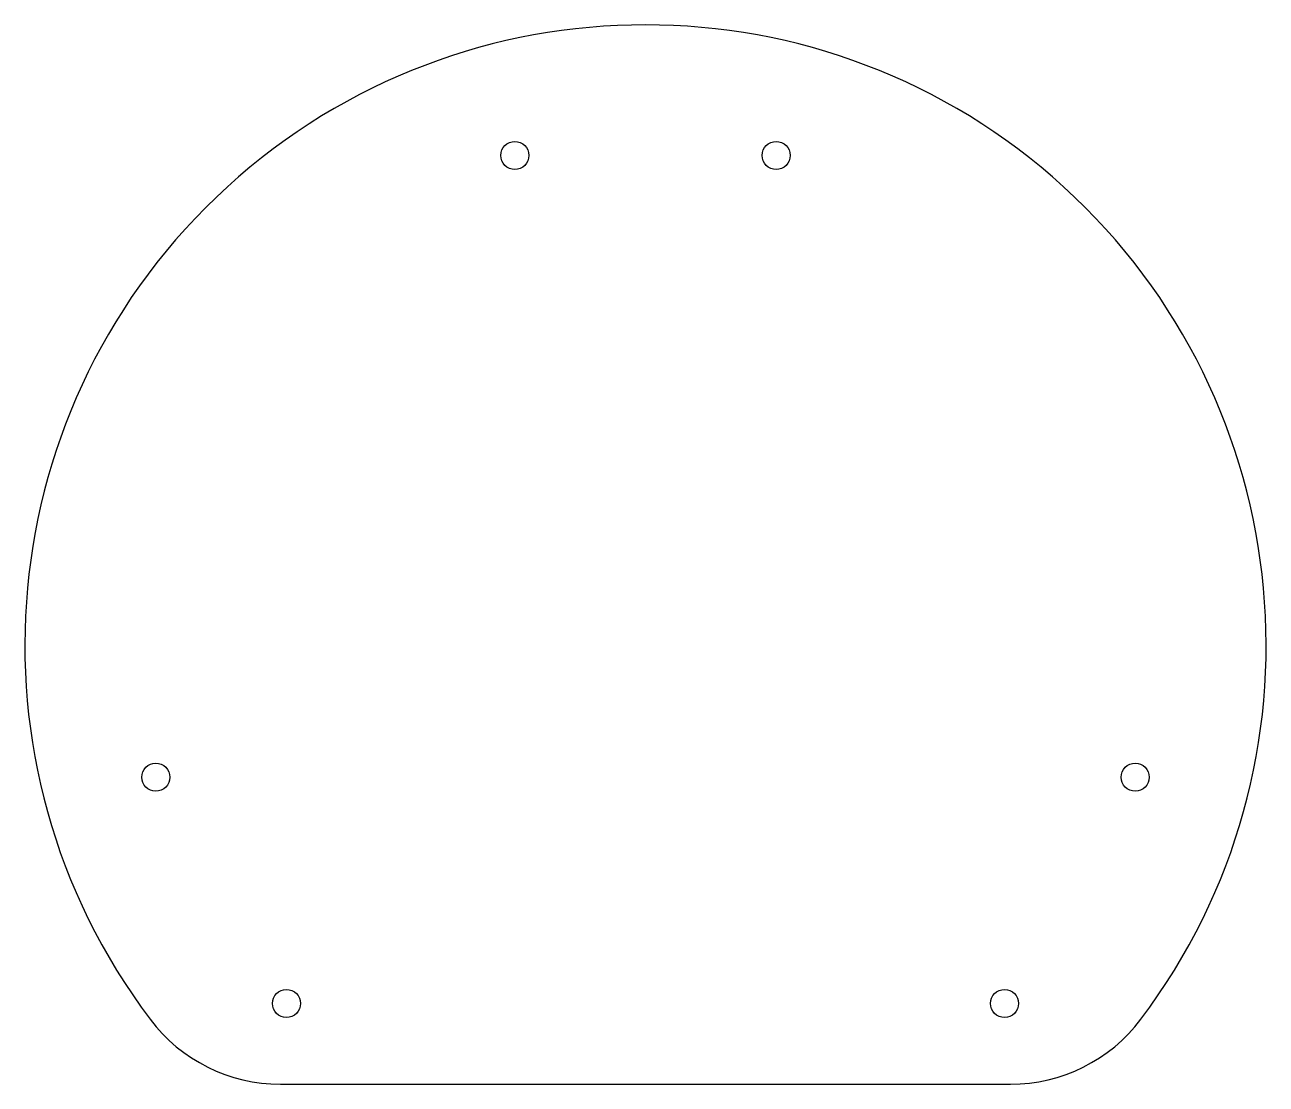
# Model space of a CAD drawing. Header units: millimetres. Extents: x -95 to 95, y -67 to 95.
import ezdxf

# ---------------------------------------------------------------- set-up
doc = ezdxf.new("R2010")
doc.units = ezdxf.units.MM
doc.layers.get('0').update_dxf_attribs({"linetype": 'CONTINUOUS'})

msp = doc.modelspace()

# ---------------------------------------------------------------- linework, layer by layer
msp.add_lwpolyline([(-75.82, -57.24, 0.235242), (-55.87, -67.18), (55.87, -67.18, 0.235242), (75.82, -57.24, 2.007853)], format="xyb", close=True)
for centre in [(-20, 75), (20, 75), (-74.95, -20.18), (74.95, -20.18), (-54.95, -54.82), (54.95, -54.82)]:
    msp.add_circle(centre, 2.15)

doc.saveas('drawing.dxf')
